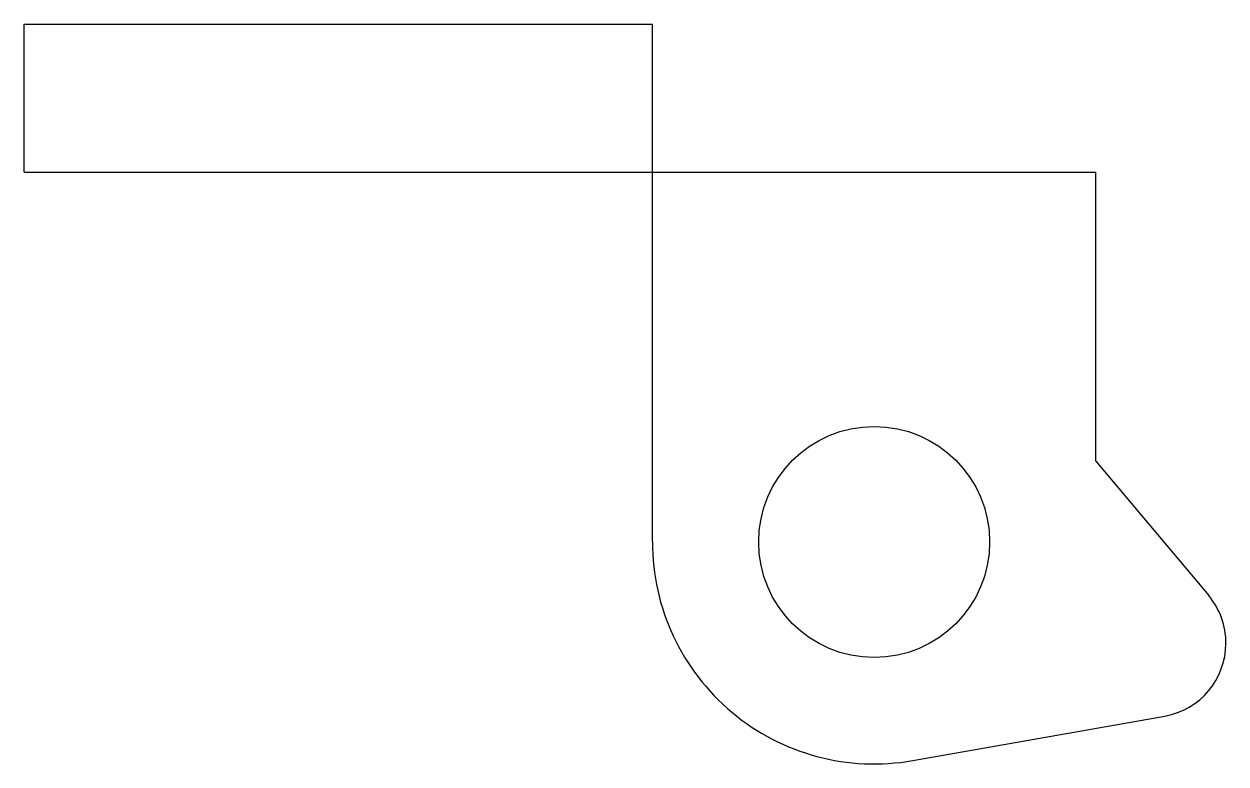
# Model space of a CAD drawing. Header units: inches. Extents: x 0 to 4.06, y 0 to 2.5.
import ezdxf

# ---------------------------------------------------------------- set-up
doc = ezdxf.new("R2010")
doc.units = ezdxf.units.IN
doc.header["$MEASUREMENT"] = 0
doc.layers.add('CUT', color=7, linetype='Continuous')

msp = doc.modelspace()

# ---------------------------------------------------------------- linework, layer by layer
at = {"layer": 'CUT'}
for p, q in [((0, 2), (0, 2.5)), ((0, 2.5), (2.125, 2.5)), ((2.125, 2), (2.125, 2.5)), ((0, 2), (2.125, 2)), ((2.125, 0.75), (2.125, 2)), ((2.125, 2), (3.625, 2)), ((3.625, 1.023), (3.625, 2)), ((3.625, 1.023), (4.0063, 0.5686)), ((4.0647, 0.408), (4.0647, 0.4072)), ((3.0058, 0.0115), (3.8583, 0.1618))]:
    msp.add_line(p, q, dxfattribs=at)
msp.add_circle((2.875, 0.75), 0.3905, dxfattribs=at)
for centre, radius, start, end in [((2.875, 0.75), 0.75, 180, 280.04), ((3.8147, 0.408), 0.25, 0, 39.98), ((3.8147, 0.408), 0.25, 280.04, 359.8199)]:
    msp.add_arc(centre, radius, start, end, dxfattribs=at)

doc.saveas('drawing.dxf')
